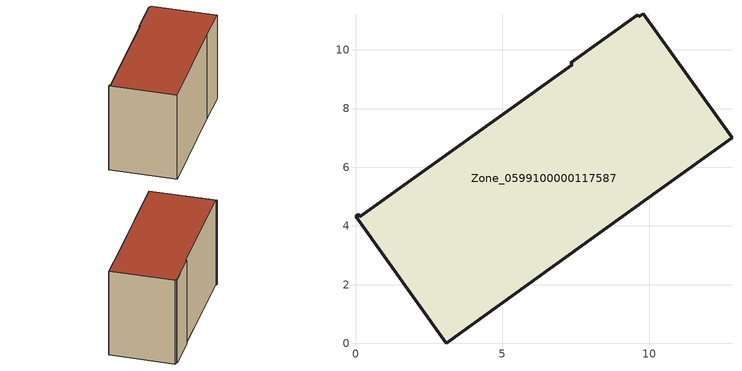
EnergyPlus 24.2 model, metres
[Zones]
Zone_0599100000117587
 floor ground (C_G): 9.65,11.13 9.8,11.23 12.82,7 10.38,5.26 3.09,0 0,4.33 0.09,4.39 0.14,4.32 7.38,9.5 7.33,9.56 9.61,11.19 z0
 wall outside (C_F): 0.09,4.39 0,4.33 3.09,0 10.38,5.26 12.82,7 9.8,11.23 9.65,11.13 9.61,11.19 7.33,9.56 7.38,9.5 0.14,4.32 0.09,4.39 z0:7.4
 roof outside (C_R): 9.8,11.23 9.65,11.13 9.61,11.19 7.33,9.56 7.38,9.5 0.14,4.32 0.09,4.39 0,4.33 3.09,0 10.38,5.26 12.82,7 z7.4
[BUILDING]
Pand.0599100000117587: North Axis=0; Terrain=City; Loads Convergence Tolerance Value=0.04; Temperature Convergence Tolerance Value=0.4; Solar Distribution=FullExterior; Maximum Number of Warmup Days=25; Minimum Number of Warmup Days=1
[Site:Location]
Rotterdam.The.Hague.AP_ZH_NLD Design_Conditions: Latitude=51.96; Longitude=4.45; Time Zone=1; Elevation=-4.5
[SITE:GROUNDTEMPERATURE:BUILDINGSURFACE]
18, 18, 18, 18, 18, 18, 18, 18, 18, 18, 18, 18
[MATERIAL] Thermal Absorptance=0.9; Solar Absorptance=0.7; Visible Absorptance=0.7
Name | Roughness | Thickness | Conductivity | Density | Specific Heat
G.TC.1975-1991 | MediumSmooth | 0.15 | 0.288461 | 540 | 1210
F.TC.1975-1991 | Rough | 0.3 | 0.230769 | 1920 | 840
R.TC.1975-1991 | MediumRough | 0.2 | 0.153846 | 1500 | 1000
[CONSTRUCTION]
C_G: G.TC.1975-1991
C_F: F.TC.1975-1991
C_R: R.TC.1975-1991
[ZONE]
Zone_0599100000117587: Type=1; Multiplier=1; Ceiling Height=Autocalculate; Volume=Autocalculate; Floor Area=autocalculate; Part of Total Floor Area=Yes
[ZONEINFILTRATION:DESIGNFLOWRATE]
Infil_Zone_0599100000117587: Zone or ZoneList or Space or SpaceList=Zone_0599100000117587; Schedule=AlwaysOn; Design Flow Rate Calculation Method=Flow/Area; Flow Rate per Floor Area=0.003; Constant Term Coefficient=1; Temperature Term Coefficient=0; Velocity Term Coefficient=0; Velocity Squared Term Coefficient=0
[HVACTEMPLATE:ZONE:IDEALLOADSAIRSYSTEM]
Zone_0599100000117587: Maximum Heating Supply Air Temperature=50; Minimum Cooling Supply Air Temperature=13; Maximum Heating Supply Air Humidity Ratio=0.0156; Minimum Cooling Supply Air Humidity Ratio=0.0077; Heating Limit=NoLimit; Cooling Limit=NoLimit; Dehumidification Control Type=ConstantSensibleHeatRatio; Cooling Sensible Heat Ratio=0.7; Dehumidification Setpoint=60; Humidification Control Type=None; Humidification Setpoint=30; Outdoor Air Method=None; Outdoor Air Flow Rate per Person=0.00944; Outdoor Air Flow Rate per Zone Floor Area=0; Outdoor Air Flow Rate per Zone=0; Demand Controlled Ventilation Type=None; Outdoor Air Economizer Type=NoEconomizer; Heat Recovery Type=None; Sensible Heat Recovery Effectiveness=0.7; Latent Heat Recovery Effectiveness=0.65
[ZONECONTROL:THERMOSTAT]
ThermostatControl_Zone_0599100000117587: Zone or ZoneList=Zone_0599100000117587; Control Type Schedule=DualSetpointControlType; Control 1=Thermostat_Zone_0599100000117587; Temperature Difference Between Cutout And Setpoint=0
[THERMOSTATSETPOINT:DUALSETPOINT]
Thermostat_Zone_0599100000117587: Heating Setpoint Temperature Schedule=HeatingSetpoint_Zone_0599100000117587; Cooling Setpoint Temperature Schedule=CoolingSetpoint_Zone_0599100000117587
[SCHEDULE:COMPACT]
HeatingSetpoint_Zone_0599100000117587: Through: 12/31, For: AllDays, Until: 24:00, 21
CoolingSetpoint_Zone_0599100000117587: Through: 12/31, For: AllDays, Until: 24:00, 24
DualSetpointControlType: Through: 12/31, For: AllDays, Until: 24:00, 4
AlwaysOn: Through: 12/31, For: AllDays, Until: 24:00, 1
